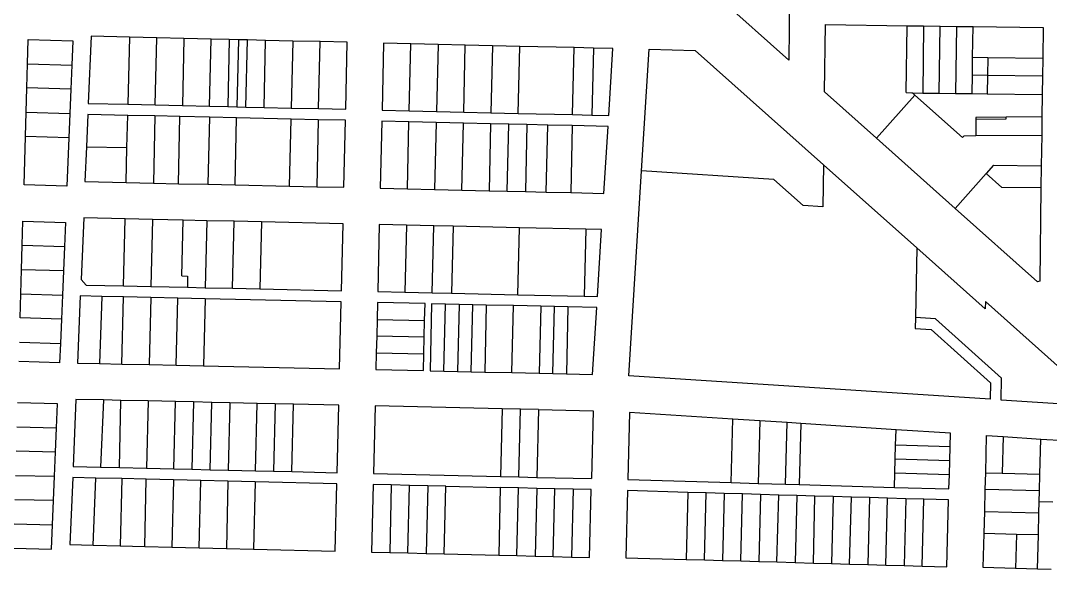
# Model space of a CAD drawing. Header units: inches. Extents: x 486468 to 494399, y 5455955 to 5460553.
# Drawn here: x 492653 to 493224, y 5455982 to 5456286 of the extents above; entities that cross this region are included whole.
import ezdxf

# ---------------------------------------------------------------- set-up
doc = ezdxf.new("R2010")
doc.units = ezdxf.units.IN
doc.header["$MEASUREMENT"] = 0
doc.layers.add('ParcelLines', color=10, linetype='Continuous')

msp = doc.modelspace()

# ---------------------------------------------------------------- linework, layer by layer
at = {"layer": 'ParcelLines', "color": 1}
for p, q in [((493079.715, 5456327.52), (493078.966, 5456264.37)), ((493078.966, 5456264.37), (493031.966, 5456306.268)), ((493098.866, 5456246.681), (493099.316, 5456283.971)), ((493099.316, 5456283.971), (493144.515, 5456283.352)), ((493144.065, 5456246.423), (493144.515, 5456283.352)), ((493144.515, 5456283.352), (493153.665, 5456283.232)), ((493153.665, 5456283.232), (493153.215, 5456246.113)), ((493153.665, 5456283.232), (493162.815, 5456283.103)), ((493162.365, 5456246.013), (493162.815, 5456283.103)), ((493162.815, 5456283.103), (493171.964, 5456282.973)), ((493171.964, 5456282.973), (493171.465, 5456245.914)), ((493171.964, 5456282.973), (493181.114, 5456282.853)), ((493180.885, 5456265.974), (493181.114, 5456282.853)), ((493181.114, 5456282.853), (493219.964, 5456282.325)), ((493219.964, 5456282.325), (493219.734, 5456265.425)), ((492657.235, 5456262.351), (492657.625, 5456275.751)), ((492657.625, 5456275.751), (492682.375, 5456274.953)), ((492682.375, 5456274.953), (492681.815, 5456261.553)), ((492692.425, 5456277.503), (492690.875, 5456240.353)), ((492713.724, 5456277.004), (492692.425, 5456277.503)), ((492713.724, 5456277.004), (492712.825, 5456239.853)), ((492728.824, 5456276.654), (492713.724, 5456277.004)), ((492727.925, 5456239.514), (492728.824, 5456276.654)), ((492743.874, 5456276.305), (492728.824, 5456276.654)), ((492743.874, 5456276.305), (492743.025, 5456239.165)), ((492758.974, 5456275.956), (492743.874, 5456276.305)), ((492758.124, 5456238.826), (492758.974, 5456275.956)), ((492769.023, 5456275.727), (492758.974, 5456275.956)), ((492769.023, 5456275.727), (492768.174, 5456238.596)), ((492774.072, 5456275.607), (492769.023, 5456275.727)), ((492774.072, 5456275.607), (492773.174, 5456238.476)), ((492779.072, 5456275.497), (492774.072, 5456275.607)), ((492778.224, 5456238.366), (492779.072, 5456275.497)), ((492789.122, 5456275.257), (492779.072, 5456275.497)), ((492788.274, 5456238.137), (492789.122, 5456275.257)), ((492804.222, 5456274.908), (492789.122, 5456275.257)), ((492804.222, 5456274.908), (492803.373, 5456237.798)), ((492819.322, 5456274.558), (492804.222, 5456274.908)), ((492818.423, 5456237.459), (492819.322, 5456274.558)), ((492834.372, 5456274.21), (492819.322, 5456274.558)), ((492833.522, 5456237.109), (492834.372, 5456274.21)), ((492854.521, 5456273.71), (492853.622, 5456236.61)), ((492869.571, 5456273.351), (492854.521, 5456273.71)), ((492868.722, 5456236.261), (492869.571, 5456273.351)), ((492884.67, 5456273.001), (492869.571, 5456273.351)), ((492884.67, 5456273.001), (492883.772, 5456235.912)), ((492899.77, 5456272.643), (492884.67, 5456273.001)), ((492898.871, 5456235.552), (492899.77, 5456272.643)), ((492914.819, 5456272.293), (492899.77, 5456272.643)), ((492914.819, 5456272.293), (492913.97, 5456235.193)), ((492929.919, 5456271.934), (492914.819, 5456272.293)), ((492929.02, 5456234.843), (492929.919, 5456271.934)), ((492960.069, 5456271.224), (492929.919, 5456271.934)), ((492959.219, 5456234.135), (492960.069, 5456271.224)), ((492970.769, 5456270.976), (492960.069, 5456271.224)), ((492970.769, 5456270.976), (492969.869, 5456233.885)), ((492981.568, 5456270.716), (492970.769, 5456270.976)), ((492979.269, 5456233.666), (492981.568, 5456270.716)), ((492997.459, 5456203.017), (493001.668, 5456270.317)), ((493001.668, 5456270.317), (493027.168, 5456269.717)), ((493027.168, 5456269.717), (493098.328, 5456206.331)), ((493180.745, 5456255.924), (493180.885, 5456265.974)), ((493180.885, 5456265.974), (493189.264, 5456265.854)), ((493189.264, 5456265.854), (493189.115, 5456255.814)), ((493189.264, 5456265.854), (493219.734, 5456265.425)), ((493219.734, 5456265.425), (493219.594, 5456255.425)), ((492656.846, 5456248.951), (492657.235, 5456262.351)), ((492657.235, 5456262.351), (492681.815, 5456261.553)), ((492681.815, 5456261.553), (492681.255, 5456248.153)), ((493180.615, 5456245.814), (493180.745, 5456255.924)), ((493189.115, 5456255.814), (493180.745, 5456255.924)), ((493189.115, 5456255.814), (493188.965, 5456245.724)), ((493219.594, 5456255.425), (493189.115, 5456255.814)), ((493219.594, 5456255.425), (493219.454, 5456245.375)), ((492656.457, 5456235.552), (492656.846, 5456248.951)), ((492681.255, 5456248.153), (492656.846, 5456248.951)), ((492681.255, 5456248.153), (492680.706, 5456234.752)), ((493127.617, 5456221.072), (493098.866, 5456246.681)), ((493147.255, 5456246.203), (493147.475, 5456246.183)), ((493147.475, 5456246.183), (493153.215, 5456246.113)), ((493147.475, 5456246.183), (493148.875, 5456244.933)), ((493153.215, 5456246.113), (493162.365, 5456246.013)), ((492690.875, 5456240.353), (492712.825, 5456239.853)), ((493127.617, 5456221.072), (493148.875, 5456244.933)), ((493148.875, 5456244.933), (493175.265, 5456221.424)), ((493162.365, 5456246.013), (493171.465, 5456245.914)), ((493171.465, 5456245.914), (493180.615, 5456245.814)), ((493180.615, 5456245.814), (493188.965, 5456245.724)), ((493188.965, 5456245.724), (493219.454, 5456245.375)), ((493219.454, 5456245.375), (493219.285, 5456232.875)), ((492656.057, 5456222.101), (492656.457, 5456235.552)), ((492656.457, 5456235.552), (492680.706, 5456234.752)), ((492680.706, 5456234.752), (492680.147, 5456221.352)), ((492712.825, 5456239.853), (492727.925, 5456239.514)), ((492727.925, 5456239.514), (492743.025, 5456239.165)), ((492743.025, 5456239.165), (492758.124, 5456238.826)), ((492758.124, 5456238.826), (492768.174, 5456238.596)), ((492768.174, 5456238.596), (492773.174, 5456238.476)), ((492773.174, 5456238.476), (492778.224, 5456238.366)), ((492778.224, 5456238.366), (492788.274, 5456238.137)), ((492788.274, 5456238.137), (492803.373, 5456237.798)), ((492803.373, 5456237.798), (492818.423, 5456237.459)), ((492818.423, 5456237.459), (492833.522, 5456237.109)), ((492853.622, 5456236.61), (492868.722, 5456236.261)), ((492868.722, 5456236.261), (492883.772, 5456235.912)), ((492883.772, 5456235.912), (492898.871, 5456235.552)), ((492898.871, 5456235.552), (492913.97, 5456235.193)), ((492913.97, 5456235.193), (492929.02, 5456234.843)), ((492929.02, 5456234.843), (492959.219, 5456234.135)), ((492690.626, 5456234.253), (492689.857, 5456216.402)), ((492712.725, 5456233.753), (492690.626, 5456234.253)), ((492712.296, 5456215.903), (492712.725, 5456233.753)), ((492727.775, 5456233.404), (492712.725, 5456233.753)), ((492727.775, 5456233.404), (492726.927, 5456196.224)), ((492741.675, 5456233.095), (492727.775, 5456233.404)), ((492740.775, 5456195.915), (492741.675, 5456233.095)), ((492757.975, 5456232.726), (492741.675, 5456233.095)), ((492757.975, 5456232.726), (492757.075, 5456195.565)), ((492773.024, 5456232.386), (492757.975, 5456232.726)), ((492772.175, 5456195.226), (492773.024, 5456232.386)), ((492803.224, 5456231.698), (492773.024, 5456232.386)), ((492802.325, 5456194.568), (492803.224, 5456231.698)), ((492818.273, 5456231.349), (492803.224, 5456231.698)), ((492818.273, 5456231.349), (492817.424, 5456194.238)), ((492833.372, 5456231.009), (492818.273, 5456231.349)), ((492832.474, 5456193.909), (492833.372, 5456231.009)), ((492853.472, 5456230.51), (492852.623, 5456193.41)), ((492868.572, 5456230.161), (492853.472, 5456230.51)), ((492867.673, 5456193.061), (492868.572, 5456230.161)), ((492883.672, 5456229.812), (492868.572, 5456230.161)), ((492883.672, 5456229.812), (492882.772, 5456192.721)), ((492898.721, 5456229.462), (492883.672, 5456229.812)), ((492897.872, 5456192.372), (492898.721, 5456229.462)), ((492913.821, 5456229.113), (492898.721, 5456229.462)), ((492913.821, 5456229.113), (492912.922, 5456192.023)), ((492923.87, 5456228.883), (492913.821, 5456229.113)), ((492959.219, 5456234.135), (492969.869, 5456233.885)), ((492969.869, 5456233.885), (492979.269, 5456233.666)), ((493182.705, 5456231.674), (493182.565, 5456222.524)), ((493182.715, 5456232.574), (493182.705, 5456231.674)), ((493182.705, 5456231.674), (493199.465, 5456231.775)), ((493199.465, 5456232.715), (493182.715, 5456232.574)), ((493219.285, 5456232.875), (493199.465, 5456232.715)), ((493199.465, 5456231.775), (493199.465, 5456232.715)), ((493219.285, 5456232.875), (493219.145, 5456222.826)), ((492922.972, 5456191.794), (492923.87, 5456228.883)), ((492933.92, 5456228.654), (492923.87, 5456228.883)), ((492933.92, 5456228.654), (492933.072, 5456191.564)), ((492945.52, 5456228.385), (492933.92, 5456228.654)), ((492944.621, 5456191.294), (492945.52, 5456228.385)), ((492959.07, 5456228.075), (492945.52, 5456228.385)), ((492959.07, 5456228.075), (492958.171, 5456190.985)), ((492978.869, 5456227.616), (492959.07, 5456228.075)), ((492976.571, 5456190.565), (492978.869, 5456227.616)), ((492655.278, 5456195.301), (492656.057, 5456222.101)), ((492680.147, 5456221.352), (492656.057, 5456222.101)), ((492680.147, 5456221.352), (492679.027, 5456194.552)), ((493171.157, 5456182.264), (493127.617, 5456221.072)), ((493175.265, 5456221.424), (493176.215, 5456222.474)), ((493176.215, 5456222.474), (493182.565, 5456222.524)), ((493182.565, 5456222.524), (493219.145, 5456222.826)), ((493219.145, 5456222.826), (493218.905, 5456205.776)), ((492689.857, 5456216.402), (492689.027, 5456197.052)), ((492689.857, 5456216.402), (492712.296, 5456215.903)), ((492711.827, 5456196.554), (492712.296, 5456215.903)), ((493098.328, 5456206.331), (493097.918, 5456183.121)), ((493098.328, 5456206.331), (493149.868, 5456160.424)), ((493192.415, 5456206.125), (493188.367, 5456201.575)), ((493192.415, 5456206.125), (493218.905, 5456205.776)), ((492990.372, 5456089.468), (492997.459, 5456203.017)), ((493070.718, 5456198.319), (492997.459, 5456203.017)), ((493188.367, 5456201.575), (493171.157, 5456182.264)), ((493197.017, 5456193.875), (493188.367, 5456201.575)), ((493218.905, 5456205.776), (493218.735, 5456193.576)), ((492679.027, 5456194.552), (492655.278, 5456195.301)), ((492689.027, 5456197.052), (492711.827, 5456196.554)), ((492711.827, 5456196.554), (492726.927, 5456196.224)), ((492726.927, 5456196.224), (492740.775, 5456195.915)), ((492740.775, 5456195.915), (492757.075, 5456195.565)), ((492757.075, 5456195.565), (492772.175, 5456195.226)), ((492772.175, 5456195.226), (492802.325, 5456194.568)), ((493086.968, 5456183.821), (493070.718, 5456198.319)), ((492802.325, 5456194.568), (492817.424, 5456194.238)), ((492817.424, 5456194.238), (492832.474, 5456193.909)), ((492852.623, 5456193.41), (492867.673, 5456193.061)), ((492867.673, 5456193.061), (492882.772, 5456192.721)), ((492882.772, 5456192.721), (492897.872, 5456192.372)), ((492897.872, 5456192.372), (492912.922, 5456192.023)), ((492912.922, 5456192.023), (492922.972, 5456191.794)), ((492922.972, 5456191.794), (492933.072, 5456191.564)), ((492933.072, 5456191.564), (492944.621, 5456191.294)), ((492944.621, 5456191.294), (492958.171, 5456190.985)), ((492958.171, 5456190.985), (492976.571, 5456190.565)), ((493218.735, 5456193.576), (493197.017, 5456193.875)), ((493218.735, 5456193.576), (493218.017, 5456142.027)), ((493097.918, 5456183.121), (493086.968, 5456183.821)), ((493216.867, 5456141.527), (493171.157, 5456182.264)), ((492654.278, 5456161.801), (492654.678, 5456175.201)), ((492654.678, 5456175.201), (492678.228, 5456174.452)), ((492678.228, 5456174.452), (492677.668, 5456161.052)), ((492688.398, 5456176.932), (492686.978, 5456142.853)), ((492711.377, 5456176.434), (492688.398, 5456176.932)), ((492710.428, 5456139.324), (492711.377, 5456176.434)), ((492726.427, 5456176.104), (492711.377, 5456176.434)), ((492726.427, 5456176.104), (492725.528, 5456138.994)), ((492743.527, 5456175.725), (492726.427, 5456176.104)), ((492742.777, 5456144.856), (492743.527, 5456175.725)), ((492756.626, 5456175.435), (492743.527, 5456175.725)), ((492756.626, 5456175.435), (492755.677, 5456138.326)), ((492771.675, 5456175.097), (492756.626, 5456175.435)), ((492770.777, 5456137.997), (492771.675, 5456175.097)), ((492786.775, 5456174.767), (492771.675, 5456175.097)), ((492786.775, 5456174.767), (492785.877, 5456137.657)), ((492832.024, 5456173.759), (492786.775, 5456174.767)), ((492831.125, 5456136.66), (492832.024, 5456173.759)), ((492852.124, 5456173.31), (492851.275, 5456136.16)), ((492867.223, 5456172.961), (492852.124, 5456173.31)), ((492867.223, 5456172.961), (492866.324, 5456135.831)), ((492882.273, 5456172.611), (492867.223, 5456172.961)), ((492881.424, 5456135.492), (492882.273, 5456172.611)), ((492892.973, 5456172.362), (492882.273, 5456172.611)), ((492892.973, 5456172.362), (492892.074, 5456135.252)), ((492929.772, 5456171.514), (492892.973, 5456172.362)), ((492928.872, 5456134.444), (492929.772, 5456171.514)), ((492966.571, 5456170.666), (492929.772, 5456171.514)), ((492966.571, 5456170.666), (492965.672, 5456133.626)), ((492975.321, 5456170.466), (492966.571, 5456170.666)), ((492972.972, 5456133.466), (492975.321, 5456170.466)), ((492653.879, 5456148.301), (492654.278, 5456161.801)), ((492654.278, 5456161.801), (492677.668, 5456161.052)), ((492677.668, 5456161.052), (492677.108, 5456147.603)), ((493149.868, 5456160.424), (493149.218, 5456121.824)), ((493187.868, 5456126.566), (493149.868, 5456160.424)), ((492653.49, 5456134.952), (492653.879, 5456148.301)), ((492677.108, 5456147.603), (492653.879, 5456148.301)), ((492677.108, 5456147.603), (492676.548, 5456134.253)), ((492742.777, 5456144.856), (492745.927, 5456144.756)), ((492745.927, 5456144.756), (492745.777, 5456138.546)), ((492686.978, 5456142.853), (492689.668, 5456139.783)), ((492689.668, 5456139.783), (492710.428, 5456139.324)), ((492710.428, 5456139.324), (492725.528, 5456138.994)), ((492725.528, 5456138.994), (492745.777, 5456138.546)), ((492745.777, 5456138.546), (492755.677, 5456138.326)), ((492755.677, 5456138.326), (492770.777, 5456137.997)), ((492770.777, 5456137.997), (492785.877, 5456137.657)), ((492785.877, 5456137.657), (492831.125, 5456136.66)), ((493218.017, 5456142.027), (493216.867, 5456141.527)), ((492653.09, 5456121.552), (492653.49, 5456134.952)), ((492653.49, 5456134.952), (492676.548, 5456134.253)), ((492676.548, 5456134.253), (492675.989, 5456120.853)), ((492686.428, 5456133.753), (492684.88, 5456096.603)), ((492698.428, 5456133.483), (492686.428, 5456133.753)), ((492698.428, 5456133.483), (492697.179, 5456096.335)), ((492710.428, 5456133.224), (492698.428, 5456133.483)), ((492709.479, 5456096.065), (492710.428, 5456133.224)), ((492725.478, 5456132.894), (492710.428, 5456133.224)), ((492725.478, 5456132.894), (492724.579, 5456095.726)), ((492740.577, 5456132.556), (492725.478, 5456132.894)), ((492739.628, 5456095.396), (492740.577, 5456132.556)), ((492755.677, 5456132.226), (492740.577, 5456132.556)), ((492755.677, 5456132.226), (492754.727, 5456095.067)), ((492830.975, 5456130.56), (492755.677, 5456132.226)), ((492851.275, 5456136.16), (492866.324, 5456135.831)), ((492866.324, 5456135.831), (492881.424, 5456135.492)), ((492881.424, 5456135.492), (492892.074, 5456135.252)), ((492892.074, 5456135.252), (492928.872, 5456134.444)), ((492928.872, 5456134.444), (492965.672, 5456133.626)), ((492965.672, 5456133.626), (492972.972, 5456133.466)), ((492830.126, 5456093.41), (492830.975, 5456130.56)), ((492851.125, 5456130.11), (492850.895, 5456120.81)), ((492877.474, 5456129.512), (492851.125, 5456130.11)), ((492877.244, 5456120.212), (492877.474, 5456129.512)), ((492881.124, 5456129.412), (492880.225, 5456092.312)), ((492888.724, 5456129.242), (492881.124, 5456129.412)), ((492887.875, 5456092.143), (492888.724, 5456129.242)), ((492896.374, 5456129.073), (492888.724, 5456129.242)), ((492896.374, 5456129.073), (492895.474, 5456091.973)), ((492903.924, 5456128.903), (492896.374, 5456129.073)), ((492903.024, 5456091.803), (492903.924, 5456128.903)), ((492911.424, 5456128.733), (492903.924, 5456128.903)), ((492911.424, 5456128.733), (492910.574, 5456091.634)), ((492926.523, 5456128.394), (492911.424, 5456128.733)), ((492925.624, 5456091.305), (492926.523, 5456128.394)), ((492941.622, 5456128.055), (492926.523, 5456128.394)), ((492941.622, 5456128.055), (492940.724, 5456090.975)), ((492949.172, 5456127.885), (492941.622, 5456128.055)), ((492948.274, 5456090.805), (492949.172, 5456127.885)), ((492956.672, 5456127.716), (492949.172, 5456127.885)), ((492956.672, 5456127.716), (492955.824, 5456090.636)), ((492972.622, 5456127.366), (492956.672, 5456127.716)), ((492970.323, 5456090.316), (492972.622, 5456127.366)), ((493187.918, 5456130.675), (493187.868, 5456126.566)), ((493187.918, 5456130.675), (493236.367, 5456087.577)), ((492675.989, 5456120.853), (492653.09, 5456121.552)), ((492675.989, 5456120.853), (492675.43, 5456107.453)), ((492850.895, 5456120.81), (492850.675, 5456111.511)), ((492850.895, 5456120.81), (492877.244, 5456120.212)), ((493149.218, 5456121.824), (493149.118, 5456115.724)), ((493160.318, 5456121.074), (493149.218, 5456121.824)), ((493196.918, 5456088.326), (493160.318, 5456121.074)), ((492877.024, 5456110.962), (492877.244, 5456120.212)), ((493149.118, 5456115.724), (493157.818, 5456115.124)), ((493157.818, 5456115.124), (493190.768, 5456085.676)), ((492850.675, 5456111.511), (492850.455, 5456102.261)), ((492877.024, 5456110.962), (492850.675, 5456111.511)), ((492876.795, 5456101.662), (492877.024, 5456110.962)), ((492652.7, 5456108.152), (492675.43, 5456107.453)), ((492675.43, 5456107.453), (492674.98, 5456096.803)), ((492850.455, 5456102.261), (492850.226, 5456092.961)), ((492850.455, 5456102.261), (492876.795, 5456101.662)), ((492876.575, 5456092.412), (492876.795, 5456101.662)), ((492674.98, 5456096.803), (492652.38, 5456097.452)), ((492684.88, 5456096.603), (492697.179, 5456096.335)), ((492697.179, 5456096.335), (492709.479, 5456096.065)), ((492709.479, 5456096.065), (492724.579, 5456095.726)), ((492724.579, 5456095.726), (492739.628, 5456095.396)), ((492739.628, 5456095.396), (492754.727, 5456095.067)), ((492754.727, 5456095.067), (492830.126, 5456093.41)), ((492850.226, 5456092.961), (492876.575, 5456092.412)), ((492880.225, 5456092.312), (492887.875, 5456092.143)), ((492887.875, 5456092.143), (492895.474, 5456091.973)), ((492895.474, 5456091.973), (492903.024, 5456091.803)), ((492903.024, 5456091.803), (492910.574, 5456091.634)), ((492910.574, 5456091.634), (492925.624, 5456091.305)), ((492925.624, 5456091.305), (492940.724, 5456090.975)), ((492940.724, 5456090.975), (492948.274, 5456090.805)), ((492948.274, 5456090.805), (492955.824, 5456090.636)), ((492955.824, 5456090.636), (492970.323, 5456090.316)), ((493190.669, 5456076.526), (492990.372, 5456089.468)), ((493196.719, 5456076.126), (493196.918, 5456088.326)), ((493190.768, 5456085.676), (493190.669, 5456076.526)), ((492684.03, 5456076.505), (492682.48, 5456039.355)), ((492699.279, 5456076.165), (492684.03, 5456076.505)), ((492699.279, 5456076.165), (492697.73, 5456038.995)), ((492708.979, 5456075.955), (492699.279, 5456076.165)), ((492708.08, 5456038.756), (492708.979, 5456075.955)), ((492724.079, 5456075.626), (492708.979, 5456075.955)), ((492724.079, 5456075.626), (492723.179, 5456038.407)), ((492739.129, 5456075.296), (492724.079, 5456075.626)), ((492738.279, 5456038.048), (492739.129, 5456075.296)), ((492749.179, 5456075.077), (492739.129, 5456075.296)), ((492749.179, 5456075.077), (492748.329, 5456037.808)), ((492759.279, 5456074.858), (492749.179, 5456075.077)), ((493256.767, 5456072.229), (493196.719, 5456076.126)), ((492673.88, 5456074.104), (492651.73, 5456074.603)), ((492673.32, 5456060.704), (492673.88, 5456074.104)), ((492758.379, 5456037.568), (492759.279, 5456074.858)), ((492769.327, 5456074.638), (492759.279, 5456074.858)), ((492769.327, 5456074.638), (492768.429, 5456037.328)), ((492784.377, 5456074.299), (492769.327, 5456074.638)), ((492783.529, 5456036.979), (492784.377, 5456074.299)), ((492794.427, 5456074.079), (492784.377, 5456074.299)), ((492794.427, 5456074.079), (492793.578, 5456036.75)), ((492804.527, 5456073.859), (492794.427, 5456074.079)), ((492803.628, 5456036.511), (492804.527, 5456073.859)), ((492829.627, 5456073.311), (492804.527, 5456073.859)), ((492828.777, 5456035.911), (492829.627, 5456073.311)), ((492849.776, 5456072.862), (492848.877, 5456035.462)), ((492920.224, 5456071.315), (492849.776, 5456072.862)), ((492920.224, 5456071.315), (492919.326, 5456033.805)), ((492930.324, 5456071.095), (492920.224, 5456071.315)), ((492929.424, 5456033.565), (492930.324, 5456071.095)), ((492940.374, 5456070.875), (492930.324, 5456071.095)), ((492940.374, 5456070.875), (492939.474, 5456033.327)), ((492940.374, 5456070.875), (492970.573, 5456070.217)), ((492970.573, 5456070.217), (492969.674, 5456032.617)), ((492990.673, 5456069.268), (492989.774, 5456032.068)), ((493047.921, 5456065.571), (492990.673, 5456069.268)), ((493047.073, 5456030.411), (493047.921, 5456065.571)), ((493063.021, 5456064.591), (493047.921, 5456065.571)), ((493063.021, 5456064.591), (493062.123, 5456029.981)), ((493078.071, 5456063.622), (493063.021, 5456064.591)), ((493077.222, 5456029.542), (493078.071, 5456063.622)), ((493085.621, 5456063.132), (493078.071, 5456063.622)), ((492651.34, 5456061.203), (492673.32, 5456060.704)), ((492672.76, 5456047.305), (492673.32, 5456060.704)), ((493085.621, 5456063.132), (493084.771, 5456029.322)), ((493138.42, 5456059.724), (493085.621, 5456063.132)), ((493138.19, 5456051.124), (493138.42, 5456059.724)), ((493168.57, 5456057.775), (493138.42, 5456059.724)), ((493168.37, 5456050.225), (493168.57, 5456057.775)), ((493188.1, 5456035.877), (493188.619, 5456056.476)), ((493188.619, 5456056.476), (493197.769, 5456055.886)), ((493197.769, 5456055.886), (493197.22, 5456035.637)), ((493197.769, 5456055.886), (493218.669, 5456054.528)), ((493218.169, 5456035.078), (493218.669, 5456054.528)), ((493218.669, 5456054.528), (493232.169, 5456053.648)), ((492672.76, 5456047.305), (492650.95, 5456047.804)), ((492672.21, 5456033.905), (492672.76, 5456047.305)), ((493137.99, 5456043.524), (493138.19, 5456051.124)), ((493168.37, 5456050.225), (493138.19, 5456051.124)), ((493168.17, 5456042.625), (493168.37, 5456050.225)), ((493137.78, 5456035.674), (493137.99, 5456043.524)), ((493137.99, 5456043.524), (493168.17, 5456042.625)), ((493167.97, 5456034.775), (493168.17, 5456042.625)), ((492682.48, 5456039.355), (492697.73, 5456038.995)), ((492697.73, 5456038.995), (492708.08, 5456038.756)), ((492708.08, 5456038.756), (492723.179, 5456038.407)), ((492723.179, 5456038.407), (492738.279, 5456038.048)), ((492738.279, 5456038.048), (492748.329, 5456037.808)), ((492748.329, 5456037.808), (492758.379, 5456037.568)), ((492758.379, 5456037.568), (492768.429, 5456037.328)), ((492768.429, 5456037.328), (492783.529, 5456036.979)), ((492783.529, 5456036.979), (492793.578, 5456036.75)), ((492793.578, 5456036.75), (492803.628, 5456036.511)), ((492803.628, 5456036.511), (492828.777, 5456035.911)), ((492848.877, 5456035.462), (492919.326, 5456033.805)), ((493137.571, 5456027.794), (493137.78, 5456035.674)), ((493167.97, 5456034.775), (493137.78, 5456035.674)), ((493187.87, 5456026.577), (493188.1, 5456035.877)), ((493188.1, 5456035.877), (493197.22, 5456035.637)), ((493197.22, 5456035.637), (493218.169, 5456035.078)), ((493217.929, 5456025.828), (493218.169, 5456035.078)), ((492650.551, 5456034.404), (492672.21, 5456033.905)), ((492671.651, 5456020.505), (492672.21, 5456033.905)), ((492682.23, 5456033.255), (492680.681, 5455996.056)), ((492695.08, 5456032.955), (492682.23, 5456033.255)), ((492693.531, 5455995.737), (492695.08, 5456032.955)), ((492709.48, 5456032.616), (492695.08, 5456032.955)), ((492709.48, 5456032.616), (492708.581, 5455995.367)), ((492723.029, 5456032.297), (492709.48, 5456032.616)), ((492722.131, 5455995.028), (492723.029, 5456032.297)), ((492738.129, 5456031.938), (492723.029, 5456032.297)), ((492738.129, 5456031.938), (492737.231, 5455994.658)), ((492753.179, 5456031.588), (492738.129, 5456031.938)), ((492752.329, 5455994.278), (492753.179, 5456031.588)), ((492768.279, 5456031.229), (492753.179, 5456031.588)), ((492768.279, 5456031.229), (492767.379, 5455993.91)), ((492783.379, 5456030.869), (492768.279, 5456031.229)), ((492783.379, 5456030.869), (492782.479, 5455993.54)), ((492828.627, 5456029.811), (492783.379, 5456030.869)), ((492827.728, 5455992.413), (492828.627, 5456029.811)), ((492848.727, 5456029.362), (492847.828, 5455991.963)), ((492858.777, 5456029.123), (492848.727, 5456029.362)), ((492919.326, 5456033.805), (492929.424, 5456033.565)), ((492929.424, 5456033.565), (492939.474, 5456033.327)), ((492939.474, 5456033.327), (492969.674, 5456032.617)), ((492989.774, 5456032.068), (493047.073, 5456030.411)), ((493047.073, 5456030.411), (493062.123, 5456029.981)), ((493062.123, 5456029.981), (493077.222, 5456029.542)), ((493077.222, 5456029.542), (493084.771, 5456029.322)), ((493084.771, 5456029.322), (493137.571, 5456027.794)), ((493167.77, 5456026.925), (493167.97, 5456034.775)), ((492858.777, 5456029.123), (492857.878, 5455991.713)), ((492868.876, 5456028.884), (492858.777, 5456029.123)), ((492867.977, 5455991.464), (492868.876, 5456028.884)), ((492878.926, 5456028.654), (492868.876, 5456028.884)), ((492878.926, 5456028.654), (492878.027, 5455991.214)), ((492888.976, 5456028.414), (492878.926, 5456028.654)), ((492888.076, 5455990.964), (492888.976, 5456028.414)), ((492888.976, 5456028.414), (492919.176, 5456027.705)), ((492919.176, 5456027.705), (492918.276, 5455990.216)), ((492929.276, 5456027.466), (492919.176, 5456027.705)), ((492928.326, 5455989.967), (492929.276, 5456027.466)), ((492939.324, 5456027.227), (492929.276, 5456027.466)), ((492939.324, 5456027.227), (492938.426, 5455989.717)), ((492949.374, 5456026.997), (492939.324, 5456027.227)), ((492948.476, 5455989.467), (492949.374, 5456026.997)), ((492959.474, 5456026.757), (492949.374, 5456026.997)), ((492959.474, 5456026.757), (492958.525, 5455989.217)), ((492969.524, 5456026.517), (492959.474, 5456026.757)), ((492968.575, 5455988.968), (492969.524, 5456026.517)), ((492989.624, 5456025.968), (492988.725, 5455988.819)), ((493023.123, 5456025), (492989.624, 5456025.968)), ((493023.123, 5456025), (493022.224, 5455987.88)), ((493033.223, 5456024.71), (493023.123, 5456025)), ((493032.273, 5455987.601), (493033.223, 5456024.71)), ((493043.273, 5456024.421), (493033.223, 5456024.71)), ((493043.273, 5456024.421), (493042.323, 5455987.311)), ((493053.323, 5456024.131), (493043.273, 5456024.421)), ((493052.373, 5455987.031), (493053.323, 5456024.131)), ((493063.373, 5456023.841), (493053.323, 5456024.131)), ((493063.373, 5456023.841), (493062.423, 5455986.752)), ((493073.422, 5456023.542), (493063.373, 5456023.841)), ((493072.473, 5455986.473), (493073.422, 5456023.542)), ((493083.472, 5456023.252), (493073.422, 5456023.542)), ((493137.571, 5456027.794), (493167.77, 5456026.925)), ((493187.56, 5456014.377), (493187.87, 5456026.577)), ((493217.929, 5456025.828), (493187.87, 5456026.577)), ((493217.779, 5456019.728), (493217.929, 5456025.828)), ((492671.651, 5456020.505), (492650.162, 5456020.954)), ((492671.091, 5456007.055), (492671.651, 5456020.505)), ((493083.472, 5456023.252), (493082.523, 5455986.183)), ((493093.521, 5456022.963), (493083.472, 5456023.252)), ((493092.623, 5455985.903), (493093.521, 5456022.963)), ((493103.621, 5456022.673), (493093.521, 5456022.963)), ((493103.621, 5456022.673), (493102.672, 5455985.624)), ((493113.671, 5456022.384), (493103.621, 5456022.673)), ((493112.722, 5455985.334), (493113.671, 5456022.384)), ((493123.721, 5456022.094), (493113.671, 5456022.384)), ((493123.721, 5456022.094), (493122.772, 5455985.054)), ((493133.771, 5456021.804), (493123.721, 5456022.094)), ((493132.822, 5455984.774), (493133.771, 5456021.804)), ((493143.82, 5456021.515), (493133.771, 5456021.804)), ((493143.82, 5456021.515), (493142.871, 5455984.496)), ((493153.87, 5456021.225), (493143.82, 5456021.515)), ((493152.921, 5455984.216), (493153.87, 5456021.225)), ((493167.57, 5456020.825), (493153.87, 5456021.225)), ((493166.621, 5455983.826), (493167.57, 5456020.825)), ((493217.62, 5456013.628), (493217.779, 5456019.728)), ((493225.319, 5456019.528), (493217.779, 5456019.728)), ((493187.25, 5456002.177), (493187.56, 5456014.377)), ((493187.56, 5456014.377), (493217.62, 5456013.628)), ((493217.31, 5456001.428), (493217.62, 5456013.628)), ((492649.772, 5456007.554), (492671.091, 5456007.055)), ((492670.532, 5455993.655), (492671.091, 5456007.055)), ((493186.77, 5455983.327), (493187.25, 5456002.177)), ((493205.12, 5456001.727), (493187.25, 5456002.177)), ((493205.12, 5456001.727), (493204.67, 5455982.867)), ((493217.31, 5456001.428), (493205.12, 5456001.727)), ((493216.82, 5455982.568), (493217.31, 5456001.428)), ((492680.681, 5455996.056), (492693.531, 5455995.737)), ((492693.531, 5455995.737), (492708.581, 5455995.367)), ((492708.581, 5455995.367), (492722.131, 5455995.028)), ((492722.131, 5455995.028), (492737.231, 5455994.658)), ((492649.382, 5455994.154), (492670.532, 5455993.655)), ((492737.231, 5455994.658), (492752.329, 5455994.278)), ((492752.329, 5455994.278), (492767.379, 5455993.91)), ((492767.379, 5455993.91), (492782.479, 5455993.54)), ((492782.479, 5455993.54), (492827.728, 5455992.413)), ((492847.828, 5455991.963), (492857.878, 5455991.713)), ((492857.878, 5455991.713), (492867.977, 5455991.464)), ((492867.977, 5455991.464), (492878.027, 5455991.214)), ((492878.027, 5455991.214), (492888.076, 5455990.964)), ((492888.076, 5455990.964), (492918.276, 5455990.216)), ((492918.276, 5455990.216), (492928.326, 5455989.967)), ((492928.326, 5455989.967), (492938.426, 5455989.717)), ((492938.426, 5455989.717), (492948.476, 5455989.467)), ((492948.476, 5455989.467), (492958.525, 5455989.217)), ((492958.525, 5455989.217), (492968.575, 5455988.968)), ((492988.725, 5455988.819), (493022.224, 5455987.88)), ((493022.224, 5455987.88), (493032.273, 5455987.601)), ((493032.273, 5455987.601), (493042.323, 5455987.311)), ((493042.323, 5455987.311), (493052.373, 5455987.031)), ((493052.373, 5455987.031), (493062.423, 5455986.752)), ((493062.423, 5455986.752), (493072.473, 5455986.473)), ((493072.473, 5455986.473), (493082.523, 5455986.183)), ((493082.523, 5455986.183), (493092.623, 5455985.903)), ((493092.623, 5455985.903), (493102.672, 5455985.624)), ((493102.672, 5455985.624), (493112.722, 5455985.334)), ((493112.722, 5455985.334), (493122.772, 5455985.054)), ((493122.772, 5455985.054), (493132.822, 5455984.774)), ((493132.822, 5455984.774), (493142.871, 5455984.496)), ((493142.871, 5455984.496), (493152.921, 5455984.216)), ((493152.921, 5455984.216), (493166.621, 5455983.826)), ((493204.67, 5455982.867), (493186.77, 5455983.327)), ((493216.82, 5455982.568), (493204.67, 5455982.867)), ((493224.37, 5455982.369), (493216.82, 5455982.568))]:
    msp.add_line(p, q, dxfattribs=at)
msp.add_lwpolyline([(493144.065, 5456246.423), (493147.255, 5456246.199), (493147.255, 5456246.203)], dxfattribs=at)

doc.saveas('drawing.dxf')
